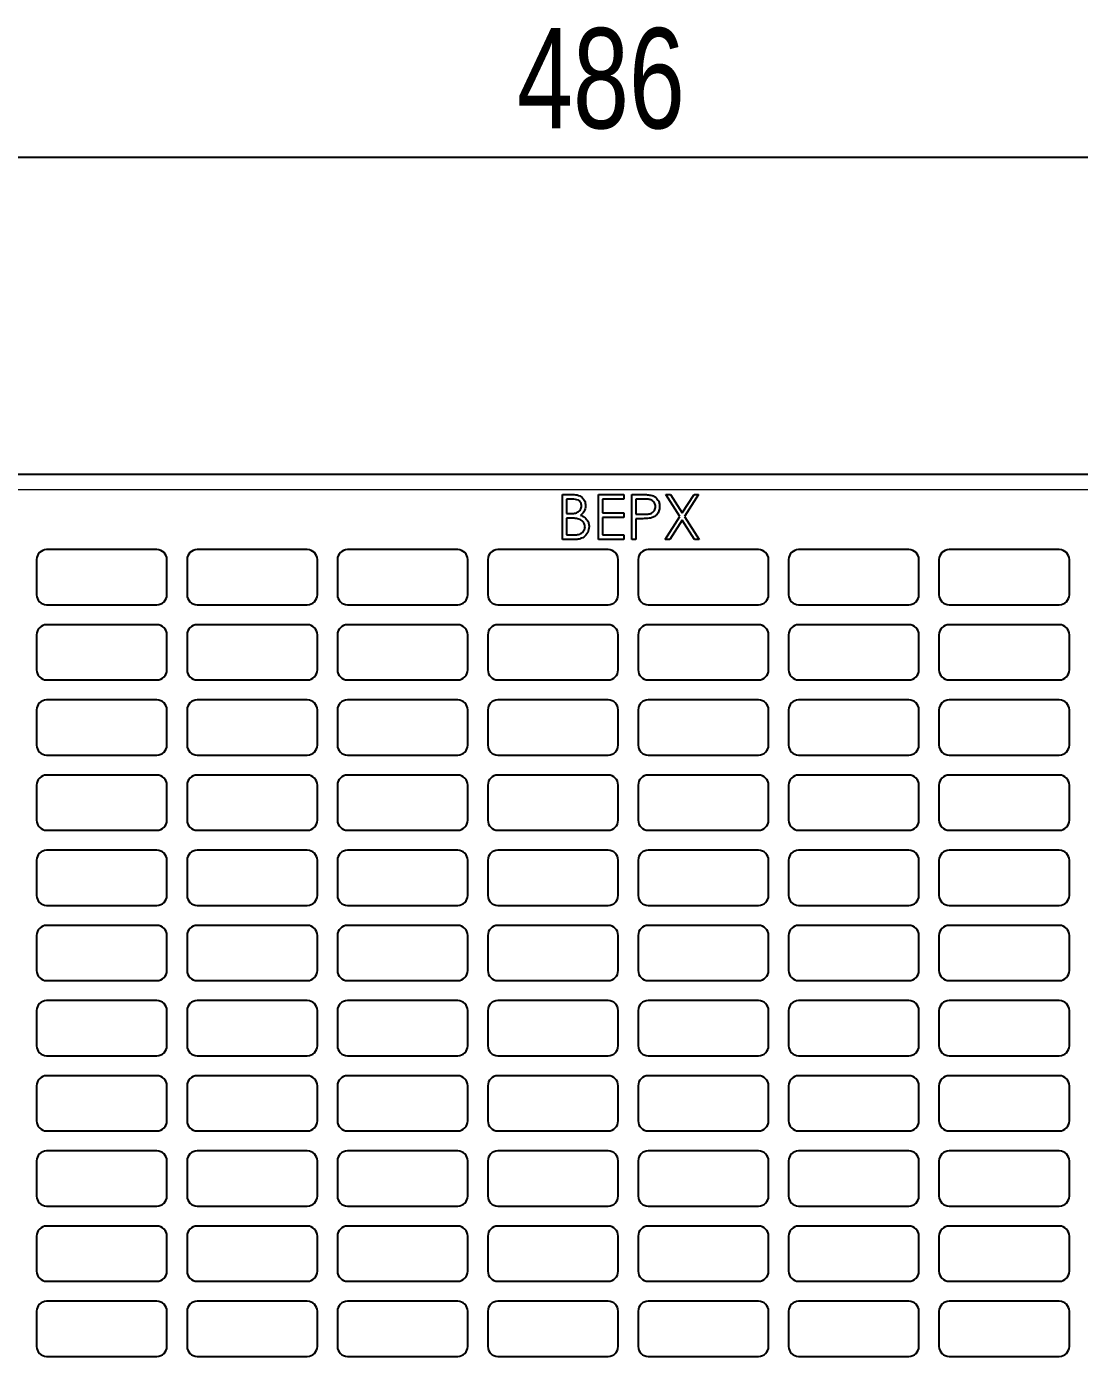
# Model space of a CAD drawing. Header units: millimetres. Extents: x -403 to 1106, y 650 to 1898.
# Drawn here: x -174.6 to 35.4, y 1569.4 to 1834.7 of the extents above; entities that cross this region are included whole.
import ezdxf

# ---------------------------------------------------------------- set-up
doc = ezdxf.new("R2010")
doc.units = ezdxf.units.MM
doc.layers.add('FORMAT', color=7, linetype='Continuous')
doc.styles.add('SLDTEXTSTYLE0', font='TXT', dxfattribs={"width": 0.75})
doc.dimstyles.new('SLDDIMSTYLE0', dxfattribs={"dimtxt": 20, "dimasz": 10, "dimexe": 0, "dimexo": 0.0625, "dimgap": 5, "dimtad": 2, "dimdec": 1, "dimrnd": 1e-09, "dimzin": 12, "dimdsep": 46, "dimtxsty": 'SLDTEXTSTYLE0', "dimsah": 1, "dimcen": 0.09, "dimadec": 0, "dimazin": 3, "dimtfac": 1, "dimtofl": 0, "dimtmove": 0, "dimatfit": 3, "dimfxl": 0, "dimfrac": 2, "dimtolj": 1, "dimtzin": 12, "dimarcsym": 0})

# ---------------------------------------------------------------- blocks, each defined once
blk = doc.blocks.new('_D_1')
at = {"layer": 'FORMAT'}
for p, q in [((-297.6, 1745.37), (-297.6, 1809.66)), ((-297.6, 1808.66), (188.4, 1808.66)), ((188.4, 1745.37), (188.4, 1809.66))]:
    blk.add_line(p, q, dxfattribs=at)
for points in [[(-297.6, 1808.66), (-287.6, 1807.12), (-287.6, 1810.2)], [(188.4, 1808.66), (178.4, 1810.2), (178.4, 1807.12)]]:
    blk.add_solid(points, dxfattribs=at)
at = {"layer": 'FORMAT', "insert": (-76.76, 1834.44), "char_height": 20, "attachment_point": 1, "style": 'SLDTEXTSTYLE0'}
blk.add_mtext('486', dxfattribs=at)

msp = doc.modelspace()

# ---------------------------------------------------------------- linework, layer by layer
at = {"color": 7, "linetype": 'Continuous', "lineweight": 25}
for p, q in [((159.9, 1745.37), (-269.1, 1745.37)), ((-67.71, 1741.37), (-65.95, 1741.37)), ((-67.71, 1732.37), (-67.71, 1741.37)), ((-60.55, 1741.37), (-55.48, 1741.37)), ((-60.55, 1732.37), (-60.55, 1741.37)), ((-55.48, 1741.37), (-55.48, 1740.44)), ((-53.86, 1741.37), (-52.1, 1741.37)), ((-53.86, 1732.37), (-53.86, 1741.37)), ((-47.11, 1741.37), (-46.18, 1741.37)), ((-44.29, 1736.96), (-47.11, 1741.37)), ((-46.18, 1741.37), (-43.82, 1737.69)), ((-43.82, 1737.69), (-41.47, 1741.37)), ((-40.54, 1741.37), (-43.36, 1736.96)), ((-41.47, 1741.37), (-40.54, 1741.37)), ((-66.9, 1740.44), (-66.9, 1737.56)), ((-65.8, 1740.44), (-66.9, 1740.44)), ((-59.75, 1740.44), (-59.75, 1737.67)), ((-55.48, 1740.44), (-59.75, 1740.44)), ((-53.05, 1740.44), (-53.05, 1737.44)), ((-51.41, 1740.44), (-53.05, 1740.44)), ((-66.9, 1737.56), (-66.36, 1737.56)), ((-66.9, 1736.64), (-66.9, 1733.29)), ((-66.36, 1736.64), (-66.9, 1736.64)), ((-59.75, 1737.67), (-55.48, 1737.67)), ((-59.75, 1736.75), (-59.75, 1733.29)), ((-55.48, 1736.75), (-59.75, 1736.75)), ((-55.48, 1737.67), (-55.48, 1736.75)), ((-53.05, 1737.44), (-51.48, 1737.42)), ((-53.05, 1736.52), (-53.05, 1732.37)), ((-52.41, 1736.52), (-53.05, 1736.52)), ((-47.23, 1732.37), (-44.29, 1736.96)), ((-43.82, 1736.23), (-46.3, 1732.37)), ((-41.35, 1732.37), (-43.82, 1736.23)), ((-43.36, 1736.96), (-40.42, 1732.37)), ((-66.9, 1733.29), (-65.75, 1733.29)), ((-59.75, 1733.29), (-55.48, 1733.29)), ((-55.48, 1733.29), (-55.48, 1732.37)), ((-148.6, 1730.36), (-170.6, 1730.36)), ((-118.6, 1730.36), (-140.6, 1730.36)), ((-88.6, 1730.36), (-110.6, 1730.36)), ((-58.6, 1730.36), (-80.6, 1730.36)), ((-65.27, 1732.37), (-67.71, 1732.37)), ((-55.48, 1732.37), (-60.55, 1732.37)), ((-53.05, 1732.37), (-53.86, 1732.37)), ((-28.6, 1730.36), (-50.6, 1730.36)), ((-46.3, 1732.37), (-47.23, 1732.37)), ((-40.42, 1732.37), (-41.35, 1732.37)), ((1.4, 1730.36), (-20.6, 1730.36)), ((31.4, 1730.36), (9.4, 1730.36)), ((-172.6, 1728.36), (-172.6, 1721.36)), ((-146.6, 1721.36), (-146.6, 1728.36)), ((-142.6, 1728.36), (-142.6, 1721.36)), ((-116.6, 1721.36), (-116.6, 1728.36)), ((-112.6, 1728.36), (-112.6, 1721.36)), ((-86.6, 1721.36), (-86.6, 1728.36)), ((-82.6, 1728.36), (-82.6, 1721.36)), ((-56.6, 1721.36), (-56.6, 1728.36)), ((-52.6, 1728.36), (-52.6, 1721.36)), ((-26.6, 1721.36), (-26.6, 1728.36)), ((-22.6, 1728.36), (-22.6, 1721.36)), ((3.4, 1721.36), (3.4, 1728.36)), ((7.4, 1728.36), (7.4, 1721.36)), ((33.4, 1721.36), (33.4, 1728.36)), ((-170.6, 1719.36), (-148.6, 1719.36)), ((-140.6, 1719.36), (-118.6, 1719.36)), ((-110.6, 1719.36), (-88.6, 1719.36)), ((-80.6, 1719.36), (-58.6, 1719.36)), ((-50.6, 1719.36), (-28.6, 1719.36)), ((-20.6, 1719.36), (1.4, 1719.36)), ((9.4, 1719.36), (31.4, 1719.36)), ((-148.6, 1715.36), (-170.6, 1715.36)), ((-118.6, 1715.36), (-140.6, 1715.36)), ((-88.6, 1715.36), (-110.6, 1715.36)), ((-58.6, 1715.36), (-80.6, 1715.36)), ((-28.6, 1715.36), (-50.6, 1715.36)), ((1.4, 1715.36), (-20.6, 1715.36)), ((31.4, 1715.36), (9.4, 1715.36)), ((-172.6, 1713.36), (-172.6, 1706.36)), ((-146.6, 1706.36), (-146.6, 1713.36)), ((-142.6, 1713.36), (-142.6, 1706.36)), ((-116.6, 1706.36), (-116.6, 1713.36)), ((-112.6, 1713.36), (-112.6, 1706.36)), ((-86.6, 1706.36), (-86.6, 1713.36)), ((-82.6, 1713.36), (-82.6, 1706.36)), ((-56.6, 1706.36), (-56.6, 1713.36)), ((-52.6, 1713.36), (-52.6, 1706.36)), ((-26.6, 1706.36), (-26.6, 1713.36)), ((-22.6, 1713.36), (-22.6, 1706.36)), ((3.4, 1706.36), (3.4, 1713.36)), ((7.4, 1713.36), (7.4, 1706.36)), ((33.4, 1706.36), (33.4, 1713.36)), ((-170.6, 1704.36), (-148.6, 1704.36)), ((-140.6, 1704.36), (-118.6, 1704.36)), ((-110.6, 1704.36), (-88.6, 1704.36)), ((-80.6, 1704.36), (-58.6, 1704.36)), ((-50.6, 1704.36), (-28.6, 1704.36)), ((-20.6, 1704.36), (1.4, 1704.36)), ((9.4, 1704.36), (31.4, 1704.36)), ((-148.6, 1700.36), (-170.6, 1700.36)), ((-118.6, 1700.36), (-140.6, 1700.36)), ((-88.6, 1700.36), (-110.6, 1700.36)), ((-58.6, 1700.36), (-80.6, 1700.36)), ((-28.6, 1700.36), (-50.6, 1700.36)), ((1.4, 1700.36), (-20.6, 1700.36)), ((31.4, 1700.36), (9.4, 1700.36)), ((-172.6, 1698.36), (-172.6, 1691.36)), ((-146.6, 1691.36), (-146.6, 1698.36)), ((-142.6, 1698.36), (-142.6, 1691.36)), ((-116.6, 1691.36), (-116.6, 1698.36)), ((-112.6, 1698.36), (-112.6, 1691.36)), ((-86.6, 1691.36), (-86.6, 1698.36)), ((-82.6, 1698.36), (-82.6, 1691.36)), ((-56.6, 1691.36), (-56.6, 1698.36)), ((-52.6, 1698.36), (-52.6, 1691.36)), ((-26.6, 1691.36), (-26.6, 1698.36)), ((-22.6, 1698.36), (-22.6, 1691.36)), ((3.4, 1691.36), (3.4, 1698.36)), ((7.4, 1698.36), (7.4, 1691.36)), ((33.4, 1691.36), (33.4, 1698.36)), ((-170.6, 1689.36), (-148.6, 1689.36)), ((-140.6, 1689.36), (-118.6, 1689.36)), ((-110.6, 1689.36), (-88.6, 1689.36)), ((-80.6, 1689.36), (-58.6, 1689.36)), ((-50.6, 1689.36), (-28.6, 1689.36)), ((-20.6, 1689.36), (1.4, 1689.36)), ((9.4, 1689.36), (31.4, 1689.36)), ((-148.6, 1685.36), (-170.6, 1685.36)), ((-118.6, 1685.36), (-140.6, 1685.36)), ((-88.6, 1685.36), (-110.6, 1685.36)), ((-58.6, 1685.36), (-80.6, 1685.36)), ((-28.6, 1685.36), (-50.6, 1685.36)), ((1.4, 1685.36), (-20.6, 1685.36)), ((31.4, 1685.36), (9.4, 1685.36)), ((-172.6, 1683.36), (-172.6, 1676.36)), ((-146.6, 1676.36), (-146.6, 1683.36)), ((-142.6, 1683.36), (-142.6, 1676.36)), ((-116.6, 1676.36), (-116.6, 1683.36)), ((-112.6, 1683.36), (-112.6, 1676.36)), ((-86.6, 1676.36), (-86.6, 1683.36)), ((-82.6, 1683.36), (-82.6, 1676.36)), ((-56.6, 1676.36), (-56.6, 1683.36)), ((-52.6, 1683.36), (-52.6, 1676.36)), ((-26.6, 1676.36), (-26.6, 1683.36)), ((-22.6, 1683.36), (-22.6, 1676.36)), ((3.4, 1676.36), (3.4, 1683.36)), ((7.4, 1683.36), (7.4, 1676.36)), ((33.4, 1676.36), (33.4, 1683.36)), ((-170.6, 1674.36), (-148.6, 1674.36)), ((-140.6, 1674.36), (-118.6, 1674.36)), ((-110.6, 1674.36), (-88.6, 1674.36)), ((-80.6, 1674.36), (-58.6, 1674.36)), ((-50.6, 1674.36), (-28.6, 1674.36)), ((-20.6, 1674.36), (1.4, 1674.36)), ((9.4, 1674.36), (31.4, 1674.36)), ((-148.6, 1670.36), (-170.6, 1670.36)), ((-118.6, 1670.36), (-140.6, 1670.36)), ((-88.6, 1670.36), (-110.6, 1670.36)), ((-58.6, 1670.36), (-80.6, 1670.36)), ((-28.6, 1670.36), (-50.6, 1670.36)), ((1.4, 1670.36), (-20.6, 1670.36)), ((31.4, 1670.36), (9.4, 1670.36)), ((-172.6, 1668.36), (-172.6, 1661.36)), ((-146.6, 1661.36), (-146.6, 1668.36)), ((-142.6, 1668.36), (-142.6, 1661.36)), ((-116.6, 1661.36), (-116.6, 1668.36)), ((-112.6, 1668.36), (-112.6, 1661.36)), ((-86.6, 1661.36), (-86.6, 1668.36)), ((-82.6, 1668.36), (-82.6, 1661.36)), ((-56.6, 1661.36), (-56.6, 1668.36)), ((-52.6, 1668.36), (-52.6, 1661.36)), ((-26.6, 1661.36), (-26.6, 1668.36)), ((-22.6, 1668.36), (-22.6, 1661.36)), ((3.4, 1661.36), (3.4, 1668.36)), ((7.4, 1668.36), (7.4, 1661.36)), ((33.4, 1661.36), (33.4, 1668.36)), ((-170.6, 1659.36), (-148.6, 1659.36)), ((-140.6, 1659.36), (-118.6, 1659.36)), ((-110.6, 1659.36), (-88.6, 1659.36)), ((-80.6, 1659.36), (-58.6, 1659.36)), ((-50.6, 1659.36), (-28.6, 1659.36)), ((-20.6, 1659.36), (1.4, 1659.36)), ((9.4, 1659.36), (31.4, 1659.36)), ((-172.6, 1653.36), (-172.6, 1646.36)), ((-148.6, 1655.36), (-170.6, 1655.36)), ((-146.6, 1646.36), (-146.6, 1653.36)), ((-142.6, 1653.36), (-142.6, 1646.36)), ((-118.6, 1655.36), (-140.6, 1655.36)), ((-116.6, 1646.36), (-116.6, 1653.36)), ((-112.6, 1653.36), (-112.6, 1646.36)), ((-88.6, 1655.36), (-110.6, 1655.36)), ((-86.6, 1646.36), (-86.6, 1653.36)), ((-82.6, 1653.36), (-82.6, 1646.36)), ((-58.6, 1655.36), (-80.6, 1655.36)), ((-56.6, 1646.36), (-56.6, 1653.36)), ((-52.6, 1653.36), (-52.6, 1646.36)), ((-28.6, 1655.36), (-50.6, 1655.36)), ((-26.6, 1646.36), (-26.6, 1653.36)), ((-22.6, 1653.36), (-22.6, 1646.36)), ((1.4, 1655.36), (-20.6, 1655.36)), ((3.4, 1646.36), (3.4, 1653.36)), ((7.4, 1653.36), (7.4, 1646.36)), ((31.4, 1655.36), (9.4, 1655.36)), ((33.4, 1646.36), (33.4, 1653.36)), ((-170.6, 1644.36), (-148.6, 1644.36)), ((-140.6, 1644.36), (-118.6, 1644.36)), ((-110.6, 1644.36), (-88.6, 1644.36)), ((-80.6, 1644.36), (-58.6, 1644.36)), ((-50.6, 1644.36), (-28.6, 1644.36)), ((-20.6, 1644.36), (1.4, 1644.36)), ((9.4, 1644.36), (31.4, 1644.36)), ((-148.6, 1640.36), (-170.6, 1640.36)), ((-118.6, 1640.36), (-140.6, 1640.36)), ((-88.6, 1640.36), (-110.6, 1640.36)), ((-58.6, 1640.36), (-80.6, 1640.36)), ((-28.6, 1640.36), (-50.6, 1640.36)), ((1.4, 1640.36), (-20.6, 1640.36)), ((31.4, 1640.36), (9.4, 1640.36)), ((-172.6, 1638.36), (-172.6, 1631.36)), ((-146.6, 1631.36), (-146.6, 1638.36)), ((-142.6, 1638.36), (-142.6, 1631.36)), ((-116.6, 1631.36), (-116.6, 1638.36)), ((-112.6, 1638.36), (-112.6, 1631.36)), ((-86.6, 1631.36), (-86.6, 1638.36)), ((-82.6, 1638.36), (-82.6, 1631.36)), ((-56.6, 1631.36), (-56.6, 1638.36)), ((-52.6, 1638.36), (-52.6, 1631.36)), ((-26.6, 1631.36), (-26.6, 1638.36)), ((-22.6, 1638.36), (-22.6, 1631.36)), ((3.4, 1631.36), (3.4, 1638.36)), ((7.4, 1638.36), (7.4, 1631.36)), ((33.4, 1631.36), (33.4, 1638.36)), ((-170.6, 1629.36), (-148.6, 1629.36)), ((-140.6, 1629.36), (-118.6, 1629.36)), ((-110.6, 1629.36), (-88.6, 1629.36)), ((-80.6, 1629.36), (-58.6, 1629.36)), ((-50.6, 1629.36), (-28.6, 1629.36)), ((-20.6, 1629.36), (1.4, 1629.36)), ((9.4, 1629.36), (31.4, 1629.36)), ((-148.6, 1625.36), (-170.6, 1625.36)), ((-118.6, 1625.36), (-140.6, 1625.36)), ((-88.6, 1625.36), (-110.6, 1625.36)), ((-58.6, 1625.36), (-80.6, 1625.36)), ((-28.6, 1625.36), (-50.6, 1625.36)), ((1.4, 1625.36), (-20.6, 1625.36)), ((31.4, 1625.36), (9.4, 1625.36)), ((-172.6, 1623.36), (-172.6, 1616.36)), ((-146.6, 1616.36), (-146.6, 1623.36)), ((-142.6, 1623.36), (-142.6, 1616.36)), ((-116.6, 1616.36), (-116.6, 1623.36)), ((-112.6, 1623.36), (-112.6, 1616.36)), ((-86.6, 1616.36), (-86.6, 1623.36)), ((-82.6, 1623.36), (-82.6, 1616.36)), ((-56.6, 1616.36), (-56.6, 1623.36)), ((-52.6, 1623.36), (-52.6, 1616.36)), ((-26.6, 1616.36), (-26.6, 1623.36)), ((-22.6, 1623.36), (-22.6, 1616.36)), ((3.4, 1616.36), (3.4, 1623.36)), ((7.4, 1623.36), (7.4, 1616.36)), ((33.4, 1616.36), (33.4, 1623.36)), ((-170.6, 1614.36), (-148.6, 1614.36)), ((-140.6, 1614.36), (-118.6, 1614.36)), ((-110.6, 1614.36), (-88.6, 1614.36)), ((-80.6, 1614.36), (-58.6, 1614.36)), ((-50.6, 1614.36), (-28.6, 1614.36)), ((-20.6, 1614.36), (1.4, 1614.36)), ((9.4, 1614.36), (31.4, 1614.36)), ((-172.6, 1608.36), (-172.6, 1601.36)), ((-148.6, 1610.36), (-170.6, 1610.36)), ((-146.6, 1601.36), (-146.6, 1608.36)), ((-142.6, 1608.36), (-142.6, 1601.36)), ((-118.6, 1610.36), (-140.6, 1610.36)), ((-116.6, 1601.36), (-116.6, 1608.36)), ((-112.6, 1608.36), (-112.6, 1601.36)), ((-88.6, 1610.36), (-110.6, 1610.36)), ((-86.6, 1601.36), (-86.6, 1608.36)), ((-82.6, 1608.36), (-82.6, 1601.36)), ((-58.6, 1610.36), (-80.6, 1610.36)), ((-56.6, 1601.36), (-56.6, 1608.36)), ((-52.6, 1608.36), (-52.6, 1601.36)), ((-28.6, 1610.36), (-50.6, 1610.36)), ((-26.6, 1601.36), (-26.6, 1608.36)), ((-22.6, 1608.36), (-22.6, 1601.36)), ((1.4, 1610.36), (-20.6, 1610.36)), ((3.4, 1601.36), (3.4, 1608.36)), ((7.4, 1608.36), (7.4, 1601.36)), ((31.4, 1610.36), (9.4, 1610.36)), ((33.4, 1601.36), (33.4, 1608.36)), ((-170.6, 1599.36), (-148.6, 1599.36)), ((-140.6, 1599.36), (-118.6, 1599.36)), ((-110.6, 1599.36), (-88.6, 1599.36)), ((-80.6, 1599.36), (-58.6, 1599.36)), ((-50.6, 1599.36), (-28.6, 1599.36)), ((-20.6, 1599.36), (1.4, 1599.36)), ((9.4, 1599.36), (31.4, 1599.36)), ((-148.6, 1595.36), (-170.6, 1595.36)), ((-118.6, 1595.36), (-140.6, 1595.36)), ((-88.6, 1595.36), (-110.6, 1595.36)), ((-58.6, 1595.36), (-80.6, 1595.36)), ((-28.6, 1595.36), (-50.6, 1595.36)), ((1.4, 1595.36), (-20.6, 1595.36)), ((31.4, 1595.36), (9.4, 1595.36)), ((-172.6, 1593.36), (-172.6, 1586.36)), ((-146.6, 1586.36), (-146.6, 1593.36)), ((-142.6, 1593.36), (-142.6, 1586.36)), ((-116.6, 1586.36), (-116.6, 1593.36)), ((-112.6, 1593.36), (-112.6, 1586.36)), ((-86.6, 1586.36), (-86.6, 1593.36)), ((-82.6, 1593.36), (-82.6, 1586.36)), ((-56.6, 1586.36), (-56.6, 1593.36)), ((-52.6, 1593.36), (-52.6, 1586.36)), ((-26.6, 1586.36), (-26.6, 1593.36)), ((-22.6, 1593.36), (-22.6, 1586.36)), ((3.4, 1586.36), (3.4, 1593.36)), ((7.4, 1593.36), (7.4, 1586.36)), ((33.4, 1586.36), (33.4, 1593.36)), ((-170.6, 1584.36), (-148.6, 1584.36)), ((-140.6, 1584.36), (-118.6, 1584.36)), ((-110.6, 1584.36), (-88.6, 1584.36)), ((-80.6, 1584.36), (-58.6, 1584.36)), ((-50.6, 1584.36), (-28.6, 1584.36)), ((-20.6, 1584.36), (1.4, 1584.36)), ((9.4, 1584.36), (31.4, 1584.36)), ((-148.6, 1580.36), (-170.6, 1580.36)), ((-118.6, 1580.36), (-140.6, 1580.36)), ((-88.6, 1580.36), (-110.6, 1580.36)), ((-58.6, 1580.36), (-80.6, 1580.36)), ((-28.6, 1580.36), (-50.6, 1580.36)), ((1.4, 1580.36), (-20.6, 1580.36)), ((31.4, 1580.36), (9.4, 1580.36)), ((-172.6, 1578.36), (-172.6, 1571.36)), ((-146.6, 1571.36), (-146.6, 1578.36)), ((-142.6, 1578.36), (-142.6, 1571.36)), ((-116.6, 1571.36), (-116.6, 1578.36)), ((-112.6, 1578.36), (-112.6, 1571.36)), ((-86.6, 1571.36), (-86.6, 1578.36)), ((-82.6, 1578.36), (-82.6, 1571.36)), ((-56.6, 1571.36), (-56.6, 1578.36)), ((-52.6, 1578.36), (-52.6, 1571.36)), ((-26.6, 1571.36), (-26.6, 1578.36)), ((-22.6, 1578.36), (-22.6, 1571.36)), ((3.4, 1571.36), (3.4, 1578.36)), ((7.4, 1578.36), (7.4, 1571.36)), ((33.4, 1571.36), (33.4, 1578.36)), ((-170.6, 1569.36), (-148.6, 1569.36)), ((-140.6, 1569.36), (-118.6, 1569.36)), ((-110.6, 1569.36), (-88.6, 1569.36)), ((-80.6, 1569.36), (-58.6, 1569.36)), ((-50.6, 1569.36), (-28.6, 1569.36)), ((-20.6, 1569.36), (1.4, 1569.36)), ((9.4, 1569.36), (31.4, 1569.36))]:
    msp.add_line(p, q, dxfattribs=at)
at = {"color": 8, "linetype": 'Continuous', "lineweight": 18}
msp.add_line((159.9, 1742.27), (-269.1, 1742.27), dxfattribs=at)
at = {"color": 7, "linetype": 'Continuous', "lineweight": 25}
for centre, start, end in [((-170.6, 1728.36), 90, 180), ((-148.6, 1728.36), 0, 90), ((-140.6, 1728.36), 90, 180), ((-118.6, 1728.36), 0, 90), ((-110.6, 1728.36), 90, 180), ((-88.6, 1728.36), 0, 90), ((-80.6, 1728.36), 90, 180), ((-58.6, 1728.36), 0, 90), ((-50.6, 1728.36), 90, 180), ((-28.6, 1728.36), 0, 90), ((-20.6, 1728.36), 90, 180), ((1.4, 1728.36), 0, 90), ((9.4, 1728.36), 90, 180), ((31.4, 1728.36), 0, 90), ((-170.6, 1721.36), 180, 270), ((-148.6, 1721.36), 270, 0), ((-140.6, 1721.36), 180, 270), ((-118.6, 1721.36), 270, 0), ((-110.6, 1721.36), 180, 270), ((-88.6, 1721.36), 270, 0), ((-80.6, 1721.36), 180, 270), ((-58.6, 1721.36), 270, 0), ((-50.6, 1721.36), 180, 270), ((-28.6, 1721.36), 270, 0), ((-20.6, 1721.36), 180, 270), ((1.4, 1721.36), 270, 0), ((9.4, 1721.36), 180, 270), ((31.4, 1721.36), 270, 0), ((-170.6, 1713.36), 90, 180), ((-148.6, 1713.36), 0, 90), ((-140.6, 1713.36), 90, 180), ((-118.6, 1713.36), 0, 90), ((-110.6, 1713.36), 90, 180), ((-88.6, 1713.36), 0, 90), ((-80.6, 1713.36), 90, 180), ((-58.6, 1713.36), 0, 90), ((-50.6, 1713.36), 90, 180), ((-28.6, 1713.36), 0, 90), ((-20.6, 1713.36), 90, 180), ((1.4, 1713.36), 0, 90), ((9.4, 1713.36), 90, 180), ((31.4, 1713.36), 0, 90), ((-170.6, 1706.36), 180, 270), ((-148.6, 1706.36), 270, 0), ((-140.6, 1706.36), 180, 270), ((-118.6, 1706.36), 270, 0), ((-110.6, 1706.36), 180, 270), ((-88.6, 1706.36), 270, 0), ((-80.6, 1706.36), 180, 270), ((-58.6, 1706.36), 270, 0), ((-50.6, 1706.36), 180, 270), ((-28.6, 1706.36), 270, 0), ((-20.6, 1706.36), 180, 270), ((1.4, 1706.36), 270, 0), ((9.4, 1706.36), 180, 270), ((31.4, 1706.36), 270, 0), ((-170.6, 1698.36), 90, 180), ((-148.6, 1698.36), 0, 90), ((-140.6, 1698.36), 90, 180), ((-118.6, 1698.36), 0, 90), ((-110.6, 1698.36), 90, 180), ((-88.6, 1698.36), 0, 90), ((-80.6, 1698.36), 90, 180), ((-58.6, 1698.36), 0, 90), ((-50.6, 1698.36), 90, 180), ((-28.6, 1698.36), 0, 90), ((-20.6, 1698.36), 90, 180), ((1.4, 1698.36), 0, 90), ((9.4, 1698.36), 90, 180), ((31.4, 1698.36), 0, 90), ((-170.6, 1691.36), 180, 270), ((-148.6, 1691.36), 270, 0), ((-140.6, 1691.36), 180, 270), ((-118.6, 1691.36), 270, 0), ((-110.6, 1691.36), 180, 270), ((-88.6, 1691.36), 270, 0), ((-80.6, 1691.36), 180, 270), ((-58.6, 1691.36), 270, 0), ((-50.6, 1691.36), 180, 270), ((-28.6, 1691.36), 270, 0), ((-20.6, 1691.36), 180, 270), ((1.4, 1691.36), 270, 0), ((9.4, 1691.36), 180, 270), ((31.4, 1691.36), 270, 0), ((-170.6, 1683.36), 90, 180), ((-148.6, 1683.36), 0, 90), ((-140.6, 1683.36), 90, 180), ((-118.6, 1683.36), 0, 90), ((-110.6, 1683.36), 90, 180), ((-88.6, 1683.36), 0, 90), ((-80.6, 1683.36), 90, 180), ((-58.6, 1683.36), 0, 90), ((-50.6, 1683.36), 90, 180), ((-28.6, 1683.36), 0, 90), ((-20.6, 1683.36), 90, 180), ((1.4, 1683.36), 0, 90), ((9.4, 1683.36), 90, 180), ((31.4, 1683.36), 0, 90), ((-170.6, 1676.36), 180, 270), ((-148.6, 1676.36), 270, 0), ((-140.6, 1676.36), 180, 270), ((-118.6, 1676.36), 270, 0), ((-110.6, 1676.36), 180, 270), ((-88.6, 1676.36), 270, 0), ((-80.6, 1676.36), 180, 270), ((-58.6, 1676.36), 270, 0), ((-50.6, 1676.36), 180, 270), ((-28.6, 1676.36), 270, 0), ((-20.6, 1676.36), 180, 270), ((1.4, 1676.36), 270, 0), ((9.4, 1676.36), 180, 270), ((31.4, 1676.36), 270, 0), ((-170.6, 1668.36), 90, 180), ((-148.6, 1668.36), 0, 90), ((-140.6, 1668.36), 90, 180), ((-118.6, 1668.36), 0, 90), ((-110.6, 1668.36), 90, 180), ((-88.6, 1668.36), 0, 90), ((-80.6, 1668.36), 90, 180), ((-58.6, 1668.36), 0, 90), ((-50.6, 1668.36), 90, 180), ((-28.6, 1668.36), 0, 90), ((-20.6, 1668.36), 90, 180), ((1.4, 1668.36), 0, 90), ((9.4, 1668.36), 90, 180), ((31.4, 1668.36), 0, 90), ((-170.6, 1661.36), 180, 270), ((-148.6, 1661.36), 270, 0), ((-140.6, 1661.36), 180, 270), ((-118.6, 1661.36), 270, 0), ((-110.6, 1661.36), 180, 270), ((-88.6, 1661.36), 270, 0), ((-80.6, 1661.36), 180, 270), ((-58.6, 1661.36), 270, 0), ((-50.6, 1661.36), 180, 270), ((-28.6, 1661.36), 270, 0), ((-20.6, 1661.36), 180, 270), ((1.4, 1661.36), 270, 0), ((9.4, 1661.36), 180, 270), ((31.4, 1661.36), 270, 0), ((-170.6, 1653.36), 90, 180), ((-148.6, 1653.36), 0, 90), ((-140.6, 1653.36), 90, 180), ((-118.6, 1653.36), 0, 90), ((-110.6, 1653.36), 90, 180), ((-88.6, 1653.36), 0, 90), ((-80.6, 1653.36), 90, 180), ((-58.6, 1653.36), 0, 90), ((-50.6, 1653.36), 90, 180), ((-28.6, 1653.36), 0, 90), ((-20.6, 1653.36), 90, 180), ((1.4, 1653.36), 0, 90), ((9.4, 1653.36), 90, 180), ((31.4, 1653.36), 0, 90), ((-170.6, 1646.36), 180, 270), ((-148.6, 1646.36), 270, 0), ((-140.6, 1646.36), 180, 270), ((-118.6, 1646.36), 270, 0), ((-110.6, 1646.36), 180, 270), ((-88.6, 1646.36), 270, 0), ((-80.6, 1646.36), 180, 270), ((-58.6, 1646.36), 270, 0), ((-50.6, 1646.36), 180, 270), ((-28.6, 1646.36), 270, 0), ((-20.6, 1646.36), 180, 270), ((1.4, 1646.36), 270, 0), ((9.4, 1646.36), 180, 270), ((31.4, 1646.36), 270, 0), ((-170.6, 1638.36), 90, 180), ((-148.6, 1638.36), 0, 90), ((-140.6, 1638.36), 90, 180), ((-118.6, 1638.36), 0, 90), ((-110.6, 1638.36), 90, 180), ((-88.6, 1638.36), 0, 90), ((-80.6, 1638.36), 90, 180), ((-58.6, 1638.36), 0, 90), ((-50.6, 1638.36), 90, 180), ((-28.6, 1638.36), 0, 90), ((-20.6, 1638.36), 90, 180), ((1.4, 1638.36), 0, 90), ((9.4, 1638.36), 90, 180), ((31.4, 1638.36), 0, 90), ((-170.6, 1631.36), 180, 270), ((-148.6, 1631.36), 270, 0), ((-140.6, 1631.36), 180, 270), ((-118.6, 1631.36), 270, 0), ((-110.6, 1631.36), 180, 270), ((-88.6, 1631.36), 270, 0), ((-80.6, 1631.36), 180, 270), ((-58.6, 1631.36), 270, 0), ((-50.6, 1631.36), 180, 270), ((-28.6, 1631.36), 270, 0), ((-20.6, 1631.36), 180, 270), ((1.4, 1631.36), 270, 0), ((9.4, 1631.36), 180, 270), ((31.4, 1631.36), 270, 0), ((-170.6, 1623.36), 90, 180), ((-148.6, 1623.36), 0, 90), ((-140.6, 1623.36), 90, 180), ((-118.6, 1623.36), 0, 90), ((-110.6, 1623.36), 90, 180), ((-88.6, 1623.36), 0, 90), ((-80.6, 1623.36), 90, 180), ((-58.6, 1623.36), 0, 90), ((-50.6, 1623.36), 90, 180), ((-28.6, 1623.36), 0, 90), ((-20.6, 1623.36), 90, 180), ((1.4, 1623.36), 0, 90), ((9.4, 1623.36), 90, 180), ((31.4, 1623.36), 0, 90), ((-170.6, 1616.36), 180, 270), ((-148.6, 1616.36), 270, 0), ((-140.6, 1616.36), 180, 270), ((-118.6, 1616.36), 270, 0), ((-110.6, 1616.36), 180, 270), ((-88.6, 1616.36), 270, 0), ((-80.6, 1616.36), 180, 270), ((-58.6, 1616.36), 270, 0), ((-50.6, 1616.36), 180, 270), ((-28.6, 1616.36), 270, 0), ((-20.6, 1616.36), 180, 270), ((1.4, 1616.36), 270, 0), ((9.4, 1616.36), 180, 270), ((31.4, 1616.36), 270, 0), ((-170.6, 1608.36), 90, 180), ((-148.6, 1608.36), 0, 90), ((-140.6, 1608.36), 90, 180), ((-118.6, 1608.36), 0, 90), ((-110.6, 1608.36), 90, 180), ((-88.6, 1608.36), 0, 90), ((-80.6, 1608.36), 90, 180), ((-58.6, 1608.36), 0, 90), ((-50.6, 1608.36), 90, 180), ((-28.6, 1608.36), 0, 90), ((-20.6, 1608.36), 90, 180), ((1.4, 1608.36), 0, 90), ((9.4, 1608.36), 90, 180), ((31.4, 1608.36), 0, 90), ((-170.6, 1601.36), 180, 270), ((-148.6, 1601.36), 270, 0), ((-140.6, 1601.36), 180, 270), ((-118.6, 1601.36), 270, 0), ((-110.6, 1601.36), 180, 270), ((-88.6, 1601.36), 270, 0), ((-80.6, 1601.36), 180, 270), ((-58.6, 1601.36), 270, 0), ((-50.6, 1601.36), 180, 270), ((-28.6, 1601.36), 270, 0), ((-20.6, 1601.36), 180, 270), ((1.4, 1601.36), 270, 0), ((9.4, 1601.36), 180, 270), ((31.4, 1601.36), 270, 0), ((-170.6, 1593.36), 90, 180), ((-148.6, 1593.36), 0, 90), ((-140.6, 1593.36), 90, 180), ((-118.6, 1593.36), 0, 90), ((-110.6, 1593.36), 90, 180), ((-88.6, 1593.36), 0, 90), ((-80.6, 1593.36), 90, 180), ((-58.6, 1593.36), 0, 90), ((-50.6, 1593.36), 90, 180), ((-28.6, 1593.36), 0, 90), ((-20.6, 1593.36), 90, 180), ((1.4, 1593.36), 0, 90), ((9.4, 1593.36), 90, 180), ((31.4, 1593.36), 0, 90), ((-170.6, 1586.36), 180, 270), ((-148.6, 1586.36), 270, 0), ((-140.6, 1586.36), 180, 270), ((-118.6, 1586.36), 270, 0), ((-110.6, 1586.36), 180, 270), ((-88.6, 1586.36), 270, 0), ((-80.6, 1586.36), 180, 270), ((-58.6, 1586.36), 270, 0), ((-50.6, 1586.36), 180, 270), ((-28.6, 1586.36), 270, 0), ((-20.6, 1586.36), 180, 270), ((1.4, 1586.36), 270, 0), ((9.4, 1586.36), 180, 270), ((31.4, 1586.36), 270, 0), ((-170.6, 1578.36), 90, 180), ((-148.6, 1578.36), 0, 90), ((-140.6, 1578.36), 90, 180), ((-118.6, 1578.36), 0, 90), ((-110.6, 1578.36), 90, 180), ((-88.6, 1578.36), 0, 90), ((-80.6, 1578.36), 90, 180), ((-58.6, 1578.36), 0, 90), ((-50.6, 1578.36), 90, 180), ((-28.6, 1578.36), 0, 90), ((-20.6, 1578.36), 90, 180), ((1.4, 1578.36), 0, 90), ((9.4, 1578.36), 90, 180), ((31.4, 1578.36), 0, 90), ((-170.6, 1571.36), 180, 270), ((-148.6, 1571.36), 270, 0), ((-140.6, 1571.36), 180, 270), ((-118.6, 1571.36), 270, 0), ((-110.6, 1571.36), 180, 270), ((-88.6, 1571.36), 270, 0), ((-80.6, 1571.36), 180, 270), ((-58.6, 1571.36), 270, 0), ((-50.6, 1571.36), 180, 270), ((-28.6, 1571.36), 270, 0), ((-20.6, 1571.36), 180, 270), ((1.4, 1571.36), 270, 0), ((9.4, 1571.36), 180, 270), ((31.4, 1571.36), 270, 0)]:
    msp.add_arc(centre, 2, start, end, dxfattribs=at)
for points, knots in [([(-65.95, 1741.37), (-65.57, 1741.36), (-64.8, 1741.35), (-63.79, 1740.88), (-63.19, 1740.04), (-63.13, 1739.44), (-63.09, 1739.14)], [0, 0, 0, 0, 0.281352, 0.559956, 0.779911, 1, 1, 1, 1]), ([(-52.1, 1741.37), (-51.71, 1741.37), (-51.03, 1741.37), (-50.35, 1741.27), (-50.05, 1741.23)], [0, 0, 0, 0, 0.560314, 1, 1, 1, 1]), ([(-50.05, 1741.23), (-49.77, 1741.13), (-49.23, 1740.94), (-48.66, 1740.33), (-48.36, 1739.64), (-48.34, 1739.18), (-48.32, 1738.95)], [0, 0, 0, 0, 0.279718, 0.559333, 0.779493, 1, 1, 1, 1]), ([(-66.36, 1737.56), (-66.08, 1737.56), (-65.54, 1737.57), (-64.85, 1737.71), (-64.39, 1738.02), (-64.12, 1738.33), (-63.93, 1738.71), (-63.91, 1738.98), (-63.9, 1739.12)], [0, 0, 0, 0, 0.2505205, 0.4999449, 0.6250194, 0.7500698, 0.8750671, 1, 1, 1, 1]), ([(-63.9, 1739.12), (-63.93, 1739.34), (-63.97, 1739.67), (-64.25, 1740.02), (-64.79, 1740.4), (-65.35, 1740.43), (-65.8, 1740.44)], [0, 0, 0, 0, 0.249269, 0.374899, 0.500587, 1, 1, 1, 1]), ([(-63.09, 1739.14), (-63.15, 1738.7), (-63.25, 1737.92), (-63.86, 1737.44), (-64.13, 1737.22)], [0, 0, 0, 0, 0.559198, 1, 1, 1, 1]), ([(-51.48, 1737.42), (-51.21, 1737.43), (-50.69, 1737.44), (-50.02, 1737.57), (-49.58, 1737.87), (-49.23, 1738.28), (-49.17, 1738.68), (-49.13, 1738.95)], [0, 0, 0, 0, 0.251143, 0.501048, 0.626315, 0.751748, 1, 1, 1, 1]), ([(-49.13, 1738.95), (-49.17, 1739.21), (-49.23, 1739.6), (-49.57, 1740), (-49.99, 1740.31), (-50.64, 1740.43), (-51.15, 1740.44), (-51.41, 1740.44)], [0, 0, 0, 0, 0.248322, 0.37376, 0.499102, 0.748842, 1, 1, 1, 1]), ([(-48.32, 1738.95), (-48.34, 1738.66), (-48.39, 1738.06), (-48.84, 1737.34), (-49.45, 1736.88), (-49.9, 1736.74), (-50.12, 1736.67)], [0, 0, 0, 0, 0.280099, 0.559324, 0.779458, 1, 1, 1, 1]), ([(-64.68, 1736.53), (-64.99, 1736.57), (-65.55, 1736.64), (-66.12, 1736.64), (-66.36, 1736.64)], [0, 0, 0, 0, 0.559734, 1, 1, 1, 1]), ([(-63.21, 1734.92), (-63.23, 1735.14), (-63.29, 1735.58), (-63.81, 1736.23), (-64.35, 1736.42), (-64.68, 1736.53)], [0, 0, 0, 0, 0.279937, 0.560436, 1, 1, 1, 1]), ([(-64.13, 1737.22), (-63.86, 1737.11), (-63.33, 1736.89), (-62.76, 1736.29), (-62.45, 1735.6), (-62.42, 1735.15), (-62.4, 1734.92)], [0, 0, 0, 0, 0.280408, 0.559563, 0.779731, 1, 1, 1, 1]), ([(-50.12, 1736.67), (-50.55, 1736.62), (-51.31, 1736.52), (-52.07, 1736.52), (-52.41, 1736.52)], [0, 0, 0, 0, 0.559686, 1, 1, 1, 1]), ([(-65.75, 1733.29), (-65.47, 1733.3), (-64.9, 1733.3), (-64.05, 1733.49), (-63.51, 1733.98), (-63.24, 1734.49), (-63.22, 1734.78), (-63.21, 1734.92)], [0, 0, 0, 0, 0.251053, 0.500846, 0.749472, 0.874759, 1, 1, 1, 1]), ([(-62.4, 1734.92), (-62.45, 1734.52), (-62.56, 1733.71), (-63.37, 1732.86), (-64.32, 1732.42), (-64.96, 1732.39), (-65.27, 1732.37)], [0, 0, 0, 0, 0.27913, 0.558665, 0.779075, 1, 1, 1, 1])]:
    msp.add_open_spline(points, degree=3, knots=knots, dxfattribs=at)

# ---------------------------------------------------------------- dimensions: what is measured, and where the dimension line sits
at = {"layer": 'FORMAT'}
dim = msp.add_linear_dim(base=(188.4, 1808.66), p1=(-297.6, 1745.36), p2=(188.4, 1745.36), angle=0, dimstyle='SLDDIMSTYLE0', dxfattribs=at)
dim.commit()
dim.dimension.update_dxf_attribs({"geometry": '_D_1', "text_midpoint": (-54.6, 1808.66), "dimtype": 160})

doc.saveas('drawing.dxf')
